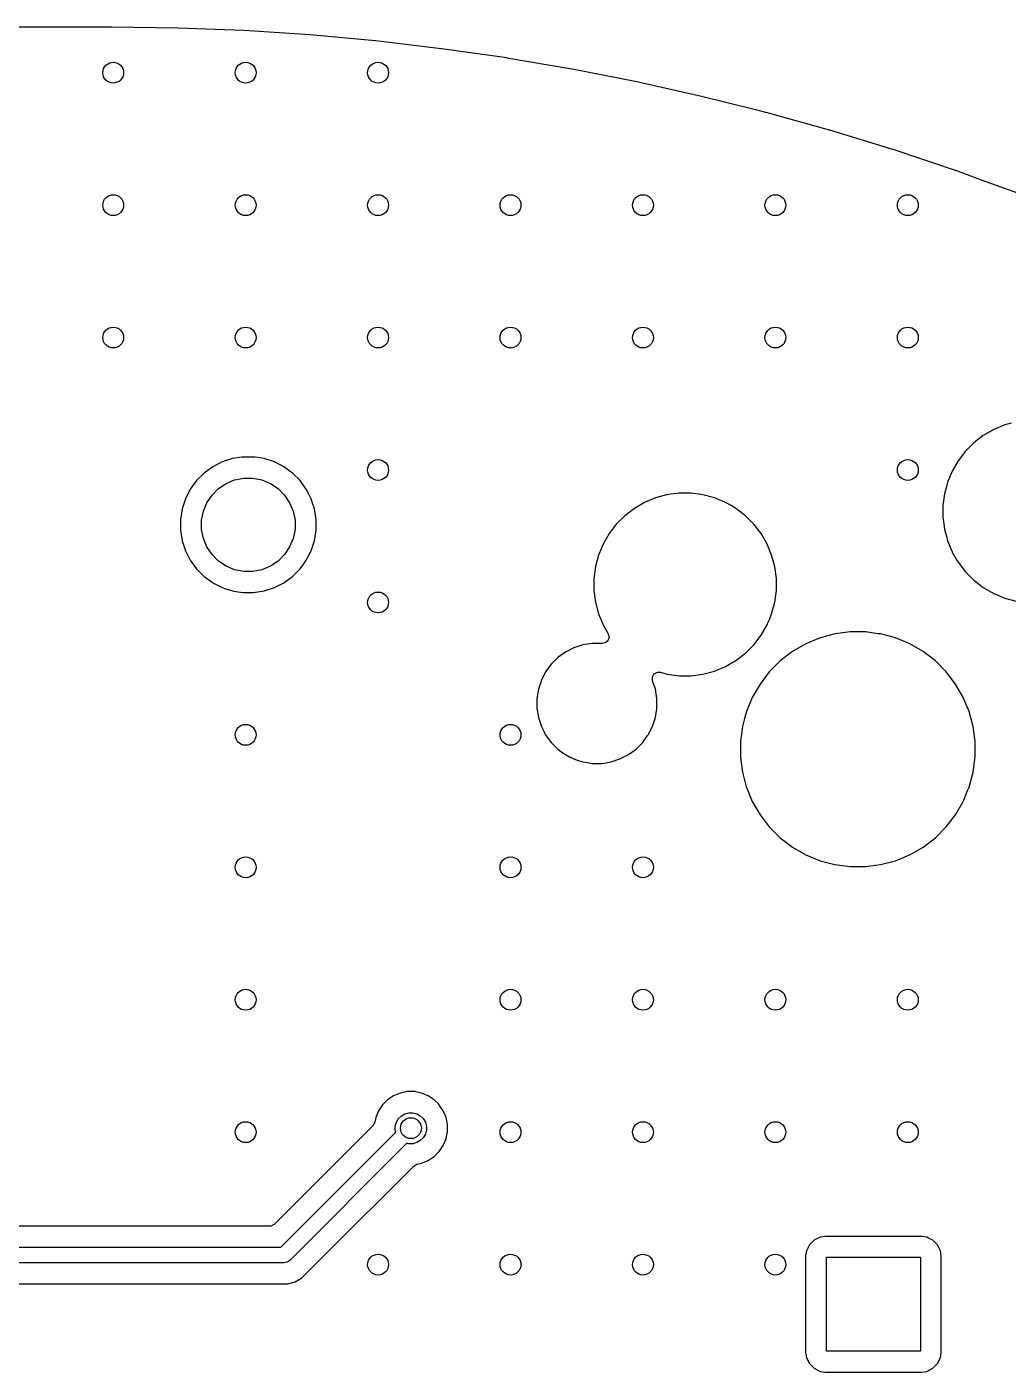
# Model space of a CAD drawing. Extents: x 2.6 to 14.2, y -9.4 to -3.8.
# Drawn here: x 5.118 to 5.859, y -4.812 to -3.796 of the extents above; entities that cross this region are included whole.
import ezdxf

# ---------------------------------------------------------------- set-up
doc = ezdxf.new("R2010")
doc.units = 0
doc.header["$MEASUREMENT"] = 0
doc.layers.add('BLACK', color=7, linetype='CONTINUOUS')

msp = doc.modelspace()

# ---------------------------------------------------------------- linework, layer by layer
at = {"layer": 'BLACK', "linetype": 'CONTINUOUS'}
for p, q in [((2.7192, -3.7959), (5.1783, -3.7959)), ((5.1783, -3.7959), (5.1819, -3.7959)), ((5.1819, -3.7959), (5.2318, -3.7966)), ((5.1819, -3.7959), (5.1819, -3.7959)), ((5.2318, -3.7966), (5.2319, -3.7966)), ((5.2319, -3.7966), (5.2817, -3.7985)), ((5.2817, -3.7985), (5.2818, -3.7985)), ((5.2818, -3.7985), (5.3316, -3.8017)), ((5.3316, -3.8017), (5.3317, -3.8017)), ((5.3317, -3.8017), (5.3813, -3.8062)), ((5.3813, -3.8062), (5.3814, -3.8063)), ((5.3814, -3.8063), (5.4309, -3.8121)), ((5.4309, -3.8121), (5.431, -3.8121)), ((5.431, -3.8121), (5.4804, -3.8191)), ((5.4804, -3.8191), (5.4805, -3.8192)), ((5.4805, -3.8192), (5.5296, -3.8275)), ((5.5296, -3.8275), (5.5297, -3.8275)), ((5.5297, -3.8275), (5.5786, -3.8371)), ((5.5786, -3.8371), (5.5787, -3.8372)), ((5.5787, -3.8372), (5.6274, -3.8481)), ((5.6274, -3.8481), (5.6275, -3.8481)), ((5.6275, -3.8481), (5.6682, -3.8583)), ((5.6682, -3.8583), (5.6758, -3.8602)), ((5.6758, -3.8602), (5.6759, -3.8602)), ((5.6759, -3.8602), (5.7239, -3.8736)), ((5.7239, -3.8736), (5.7241, -3.8737)), ((5.7241, -3.8737), (5.7717, -3.8883)), ((5.7717, -3.8883), (5.7718, -3.8883)), ((5.7718, -3.8883), (5.819, -3.9042)), ((5.819, -3.9042), (5.8192, -3.9042)), ((5.8192, -3.9042), (5.8385, -3.9113)), ((5.8385, -3.9113), (5.866, -3.9213)), ((5.8481, -4.0999), (5.8402, -4.1044)), ((5.8564, -4.0964), (5.8481, -4.0999)), ((5.8481, -4.0999), (5.8481, -4.0999)), ((5.8615, -4.0951), (5.8564, -4.0964)), ((5.8331, -4.1099), (5.8267, -4.1163)), ((5.8402, -4.1044), (5.8331, -4.1099)), ((5.2732, -4.1219), (5.2655, -4.1244)), ((5.2802, -4.1208), (5.2732, -4.1219)), ((5.2812, -4.1207), (5.2802, -4.1208)), ((5.2892, -4.1207), (5.2812, -4.1207)), ((5.2903, -4.1209), (5.2892, -4.1207)), ((5.2972, -4.1219), (5.2903, -4.1209)), ((5.3049, -4.1244), (5.2972, -4.1219)), ((5.8212, -4.1235), (5.8167, -4.1313)), ((5.8267, -4.1163), (5.8212, -4.1235)), ((5.2518, -4.1328), (5.2461, -4.1385)), ((5.2584, -4.1281), (5.2518, -4.1328)), ((5.2655, -4.1244), (5.2584, -4.1281)), ((5.3098, -4.1269), (5.3049, -4.1244)), ((5.312, -4.1281), (5.3098, -4.1269)), ((5.3186, -4.1328), (5.312, -4.1281)), ((5.312, -4.1281), (5.312, -4.1281)), ((5.312, -4.1281), (5.312, -4.1281)), ((5.3243, -4.1385), (5.3186, -4.1328)), ((5.8167, -4.1313), (5.8132, -4.1396)), ((5.8167, -4.1313), (5.8167, -4.1313)), ((5.2461, -4.1385), (5.2414, -4.145)), ((5.2627, -4.1445), (5.2685, -4.1406)), ((5.2685, -4.1406), (5.2749, -4.138)), ((5.2749, -4.138), (5.2817, -4.1366)), ((5.2817, -4.1366), (5.2887, -4.1366)), ((5.2887, -4.1366), (5.2955, -4.138)), ((5.2955, -4.138), (5.3019, -4.1406)), ((5.3019, -4.1406), (5.3077, -4.1445)), ((5.3287, -4.1446), (5.3243, -4.1385)), ((5.8132, -4.1398), (5.8118, -4.145)), ((5.8132, -4.1396), (5.8132, -4.1398)), ((5.2378, -4.1522), (5.2353, -4.1599)), ((5.2414, -4.145), (5.2378, -4.1522)), ((5.254, -4.1552), (5.2578, -4.1494)), ((5.2578, -4.1494), (5.2627, -4.1445)), ((5.3077, -4.1445), (5.3126, -4.1494)), ((5.3126, -4.1494), (5.3164, -4.1552)), ((5.329, -4.145), (5.3287, -4.1446)), ((5.3311, -4.1492), (5.329, -4.145)), ((5.3327, -4.1522), (5.3311, -4.1492)), ((5.334, -4.1563), (5.3327, -4.1522)), ((5.3327, -4.1522), (5.3327, -4.1522)), ((5.3327, -4.1522), (5.3327, -4.1522)), ((5.5928, -4.1515), (5.5845, -4.155)), ((5.6011, -4.1493), (5.5928, -4.1515)), ((5.6016, -4.1492), (5.6011, -4.1493)), ((5.602, -4.1491), (5.6016, -4.1492)), ((5.6105, -4.148), (5.602, -4.1491)), ((5.6196, -4.148), (5.6105, -4.148)), ((5.6105, -4.148), (5.6105, -4.148)), ((5.627, -4.149), (5.6196, -4.148)), ((5.6196, -4.148), (5.6196, -4.148)), ((5.6285, -4.1492), (5.627, -4.149)), ((5.6372, -4.1515), (5.6285, -4.1492)), ((5.6456, -4.155), (5.6372, -4.1515)), ((5.6372, -4.1515), (5.6372, -4.1515)), ((5.8109, -4.1484), (5.8097, -4.1573)), ((5.8118, -4.145), (5.8109, -4.1484)), ((5.8109, -4.1484), (5.8109, -4.1484)), ((5.2353, -4.1599), (5.234, -4.1679)), ((5.2499, -4.1684), (5.2513, -4.1616)), ((5.2513, -4.1616), (5.254, -4.1552)), ((5.3164, -4.1552), (5.3191, -4.1616)), ((5.3191, -4.1616), (5.3205, -4.1684)), ((5.3351, -4.1599), (5.334, -4.1563)), ((5.3362, -4.1664), (5.3351, -4.1599)), ((5.5767, -4.1595), (5.5695, -4.165)), ((5.5845, -4.155), (5.5767, -4.1595)), ((5.5845, -4.155), (5.5845, -4.155)), ((5.6497, -4.1573), (5.6456, -4.155)), ((5.6456, -4.155), (5.6456, -4.155)), ((5.6534, -4.1595), (5.6497, -4.1573)), ((5.6554, -4.161), (5.6534, -4.1595)), ((5.6606, -4.165), (5.6554, -4.161)), ((5.8097, -4.1573), (5.8097, -4.1663)), ((5.234, -4.1679), (5.234, -4.1759)), ((5.2499, -4.1754), (5.2499, -4.1684)), ((5.3205, -4.1684), (5.3205, -4.1754)), ((5.3364, -4.1679), (5.3362, -4.1664)), ((5.3364, -4.1759), (5.3364, -4.1679)), ((5.5631, -4.1714), (5.5576, -4.1785)), ((5.5695, -4.165), (5.5631, -4.1714)), ((5.667, -4.1714), (5.6606, -4.165)), ((5.6606, -4.165), (5.6606, -4.165)), ((5.6606, -4.165), (5.6606, -4.165)), ((5.668, -4.1726), (5.667, -4.1714)), ((5.667, -4.1714), (5.667, -4.1714)), ((5.667, -4.1714), (5.667, -4.1714)), ((5.6725, -4.1785), (5.668, -4.1726)), ((5.8097, -4.1663), (5.8103, -4.1709)), ((5.8103, -4.1709), (5.8109, -4.1753)), ((5.234, -4.1759), (5.2353, -4.1839)), ((5.2353, -4.1839), (5.2378, -4.1915)), ((5.2513, -4.1822), (5.2499, -4.1754)), ((5.254, -4.1886), (5.2513, -4.1822)), ((5.3191, -4.1822), (5.3164, -4.1886)), ((5.3205, -4.1754), (5.3191, -4.1822)), ((5.3327, -4.1915), (5.3351, -4.1839)), ((5.3351, -4.1839), (5.3364, -4.1759)), ((5.5576, -4.1785), (5.5531, -4.1864)), ((5.677, -4.1864), (5.6725, -4.1785)), ((5.6725, -4.1785), (5.6725, -4.1785)), ((5.6725, -4.1785), (5.6725, -4.1785)), ((5.8109, -4.1753), (5.8123, -4.1805)), ((5.8123, -4.1805), (5.8132, -4.184)), ((5.8132, -4.184), (5.8167, -4.1924)), ((5.2378, -4.1915), (5.2414, -4.1987)), ((5.2578, -4.1944), (5.254, -4.1886)), ((5.2627, -4.1993), (5.2578, -4.1944)), ((5.3126, -4.1944), (5.3077, -4.1993)), ((5.3164, -4.1886), (5.3126, -4.1944)), ((5.329, -4.1987), (5.3327, -4.1915)), ((5.5496, -4.1947), (5.5486, -4.1987)), ((5.5531, -4.1864), (5.5496, -4.1947)), ((5.5531, -4.1864), (5.5531, -4.1864)), ((5.6804, -4.1947), (5.677, -4.1864)), ((5.6828, -4.2034), (5.6804, -4.1947)), ((5.8167, -4.1924), (5.8167, -4.1924)), ((5.8167, -4.1924), (5.8167, -4.1925)), ((5.8167, -4.1925), (5.8205, -4.1991)), ((5.2414, -4.1987), (5.2461, -4.2052)), ((5.2685, -4.2031), (5.2627, -4.1993)), ((5.2749, -4.2058), (5.2685, -4.2031)), ((5.3019, -4.2031), (5.2955, -4.2058)), ((5.3077, -4.1993), (5.3019, -4.2031)), ((5.3243, -4.2052), (5.3271, -4.2013)), ((5.3271, -4.2013), (5.329, -4.1987)), ((5.5473, -4.2034), (5.5461, -4.2124)), ((5.5477, -4.2021), (5.5473, -4.2034)), ((5.5473, -4.2034), (5.5473, -4.2034)), ((5.5486, -4.1987), (5.5477, -4.2021)), ((5.684, -4.2124), (5.6828, -4.2034)), ((5.8205, -4.1991), (5.8212, -4.2002)), ((5.8212, -4.2002), (5.8267, -4.2074)), ((5.2461, -4.2052), (5.2518, -4.2109)), ((5.2518, -4.2109), (5.2579, -4.2153)), ((5.2579, -4.2153), (5.2584, -4.2157)), ((5.2817, -4.2071), (5.2749, -4.2058)), ((5.2887, -4.2071), (5.2817, -4.2071)), ((5.2955, -4.2058), (5.2887, -4.2071)), ((5.312, -4.2157), (5.3157, -4.213)), ((5.3157, -4.213), (5.3186, -4.2109)), ((5.3186, -4.2109), (5.3243, -4.2052)), ((5.3186, -4.2109), (5.3186, -4.2109)), ((5.3186, -4.2109), (5.3186, -4.2109)), ((5.3243, -4.2052), (5.3243, -4.2052)), ((5.3243, -4.2052), (5.3243, -4.2052)), ((5.5461, -4.2124), (5.5461, -4.2214)), ((5.684, -4.2214), (5.684, -4.2124)), ((5.8267, -4.2074), (5.8267, -4.2074)), ((5.8267, -4.2074), (5.8331, -4.2138)), ((5.8331, -4.2138), (5.8331, -4.2138)), ((5.8331, -4.2138), (5.8331, -4.2138)), ((5.8331, -4.2138), (5.8351, -4.2153)), ((5.8351, -4.2153), (5.8402, -4.2193)), ((5.2584, -4.2157), (5.2629, -4.218)), ((5.2629, -4.218), (5.2655, -4.2193)), ((5.2655, -4.2193), (5.2655, -4.2193)), ((5.2655, -4.2193), (5.2655, -4.2193)), ((5.2655, -4.2193), (5.2683, -4.2202)), ((5.2683, -4.2202), (5.2732, -4.2218)), ((5.2732, -4.2218), (5.2772, -4.2225)), ((5.2772, -4.2225), (5.2812, -4.2231)), ((5.2812, -4.2231), (5.2812, -4.2231)), ((5.2812, -4.2231), (5.2892, -4.2231)), ((5.2892, -4.2231), (5.2972, -4.2218)), ((5.2892, -4.2231), (5.2892, -4.2231)), ((5.2972, -4.2218), (5.3049, -4.2193)), ((5.3049, -4.2193), (5.312, -4.2157)), ((5.5461, -4.2214), (5.5471, -4.2289)), ((5.6828, -4.2304), (5.684, -4.2214)), ((5.8402, -4.2193), (5.8402, -4.2193)), ((5.8402, -4.2193), (5.8402, -4.2193)), ((5.8402, -4.2193), (5.8481, -4.2238)), ((5.8481, -4.2238), (5.8481, -4.2238)), ((5.8481, -4.2238), (5.8481, -4.2238)), ((5.8481, -4.2238), (5.8512, -4.2251)), ((5.8512, -4.2251), (5.8564, -4.2272)), ((5.5471, -4.2289), (5.5473, -4.2304)), ((5.5473, -4.2304), (5.5496, -4.2391)), ((5.6804, -4.2391), (5.6828, -4.2304)), ((5.8564, -4.2272), (5.8651, -4.2296)), ((5.5496, -4.2391), (5.5531, -4.2474)), ((5.6776, -4.246), (5.6783, -4.2444)), ((5.6783, -4.2444), (5.6787, -4.2433)), ((5.6787, -4.2433), (5.6804, -4.2391)), ((5.5531, -4.2474), (5.5531, -4.2474)), ((5.5531, -4.2474), (5.557, -4.2541)), ((5.557, -4.2541), (5.5576, -4.2568)), ((5.667, -4.2624), (5.6725, -4.2553)), ((5.6725, -4.2553), (5.677, -4.2474)), ((5.677, -4.2474), (5.6773, -4.2468)), ((5.6773, -4.2468), (5.6776, -4.246)), ((5.7237, -4.2555), (5.7169, -4.2573)), ((5.7281, -4.2543), (5.7237, -4.2555)), ((5.7286, -4.2543), (5.7281, -4.2543)), ((5.7396, -4.2528), (5.7286, -4.2543)), ((5.7512, -4.2528), (5.7396, -4.2528)), ((5.7396, -4.2528), (5.7396, -4.2528)), ((5.7608, -4.2541), (5.7512, -4.2528)), ((5.7512, -4.2528), (5.7512, -4.2528)), ((5.7627, -4.2543), (5.7608, -4.2541)), ((5.7739, -4.2573), (5.7627, -4.2543)), ((5.5311, -4.2647), (5.5247, -4.268)), ((5.5378, -4.2625), (5.5311, -4.2647)), ((5.5311, -4.2647), (5.5311, -4.2647)), ((5.5449, -4.2614), (5.5378, -4.2625)), ((5.552, -4.2614), (5.5449, -4.2614)), ((5.5449, -4.2614), (5.5449, -4.2614)), ((5.5522, -4.2614), (5.552, -4.2614)), ((5.552, -4.2614), (5.552, -4.2614)), ((5.5546, -4.2611), (5.5522, -4.2614)), ((5.5522, -4.2614), (5.5522, -4.2614)), ((5.5567, -4.2594), (5.5546, -4.2611)), ((5.5576, -4.2568), (5.5567, -4.2594)), ((5.6606, -4.2688), (5.667, -4.2624)), ((5.667, -4.2624), (5.667, -4.2624)), ((5.667, -4.2624), (5.667, -4.2624)), ((5.7061, -4.2618), (5.6961, -4.2676)), ((5.7169, -4.2573), (5.7061, -4.2618)), ((5.7061, -4.2618), (5.7061, -4.2618)), ((5.7169, -4.2573), (5.7169, -4.2573)), ((5.7847, -4.2618), (5.7739, -4.2573)), ((5.7739, -4.2573), (5.7739, -4.2573)), ((5.7739, -4.2573), (5.7739, -4.2573)), ((5.7947, -4.2676), (5.7847, -4.2618)), ((5.7847, -4.2618), (5.7847, -4.2618)), ((5.5189, -4.2721), (5.5139, -4.2772)), ((5.5247, -4.268), (5.5189, -4.2721)), ((5.5189, -4.2721), (5.5189, -4.2721)), ((5.6456, -4.2788), (5.6534, -4.2743)), ((5.6534, -4.2743), (5.6606, -4.2688)), ((5.6606, -4.2688), (5.6606, -4.2688)), ((5.6606, -4.2688), (5.6606, -4.2688)), ((5.6869, -4.2747), (5.6786, -4.2829)), ((5.6961, -4.2676), (5.6869, -4.2747)), ((5.6869, -4.2747), (5.6869, -4.2747)), ((5.804, -4.2747), (5.7947, -4.2676)), ((5.8122, -4.2829), (5.804, -4.2747)), ((5.804, -4.2747), (5.804, -4.2747)), ((5.5097, -4.283), (5.5065, -4.2893)), ((5.5139, -4.2772), (5.5097, -4.283)), ((5.5139, -4.2772), (5.5139, -4.2772)), ((5.5904, -4.2867), (5.5918, -4.2844)), ((5.5918, -4.2844), (5.5943, -4.2831)), ((5.5943, -4.2831), (5.5964, -4.2832)), ((5.5964, -4.2832), (5.6016, -4.2846)), ((5.6016, -4.2846), (5.6105, -4.2858)), ((5.6105, -4.2858), (5.6105, -4.2858)), ((5.6105, -4.2858), (5.6196, -4.2858)), ((5.6196, -4.2858), (5.6285, -4.2846)), ((5.6196, -4.2858), (5.6196, -4.2858)), ((5.6285, -4.2846), (5.6372, -4.2823)), ((5.6372, -4.2823), (5.6456, -4.2788)), ((5.6786, -4.2829), (5.6716, -4.2921)), ((5.6786, -4.2829), (5.6786, -4.2829)), ((5.8192, -4.2921), (5.8122, -4.2829)), ((5.8122, -4.2829), (5.8122, -4.2829)), ((5.5043, -4.2961), (5.5031, -4.3031)), ((5.5065, -4.2893), (5.5043, -4.2961)), ((5.5065, -4.2893), (5.5065, -4.2893)), ((5.5905, -4.2895), (5.5904, -4.2867)), ((5.591, -4.2912), (5.5905, -4.2895)), ((5.5926, -4.2961), (5.591, -4.2912)), ((5.5937, -4.3031), (5.5926, -4.2961)), ((5.6716, -4.2921), (5.6658, -4.3022)), ((5.8248, -4.3018), (5.8192, -4.2921)), ((5.5031, -4.3031), (5.5031, -4.3103)), ((5.5937, -4.3103), (5.5937, -4.3031)), ((5.6658, -4.3022), (5.6613, -4.3129)), ((5.6658, -4.3022), (5.6658, -4.3022)), ((5.825, -4.3022), (5.8248, -4.3018)), ((5.8295, -4.3129), (5.825, -4.3022)), ((5.5031, -4.3103), (5.5043, -4.3173)), ((5.5926, -4.3173), (5.5936, -4.3109)), ((5.5936, -4.3109), (5.5937, -4.3103)), ((5.6613, -4.3129), (5.6599, -4.3182)), ((5.6613, -4.3129), (5.6613, -4.3129)), ((5.8325, -4.3241), (5.8295, -4.3129)), ((5.5043, -4.3173), (5.5065, -4.3241)), ((5.5065, -4.3241), (5.5065, -4.3241)), ((5.5065, -4.3241), (5.5078, -4.3268)), ((5.5078, -4.3268), (5.5092, -4.3294)), ((5.5872, -4.3304), (5.5904, -4.3241)), ((5.5904, -4.3241), (5.5926, -4.3173)), ((5.6583, -4.3241), (5.6568, -4.3356)), ((5.6599, -4.3182), (5.6583, -4.3241)), ((5.6583, -4.3241), (5.6583, -4.3241)), ((5.834, -4.3356), (5.8325, -4.3241)), ((5.5092, -4.3294), (5.5097, -4.3304)), ((5.5097, -4.3304), (5.5139, -4.3362)), ((5.5139, -4.3362), (5.5139, -4.3362)), ((5.5139, -4.3362), (5.5189, -4.3412)), ((5.578, -4.3412), (5.583, -4.3362)), ((5.583, -4.3362), (5.5834, -4.3356)), ((5.583, -4.3362), (5.583, -4.3362)), ((5.583, -4.3362), (5.583, -4.3362)), ((5.5834, -4.3356), (5.5856, -4.3326)), ((5.5856, -4.3326), (5.5867, -4.3311)), ((5.5867, -4.3311), (5.5872, -4.3304)), ((5.6568, -4.3356), (5.6568, -4.3472)), ((5.834, -4.3472), (5.834, -4.3356)), ((5.5189, -4.3412), (5.5189, -4.3412)), ((5.5189, -4.3412), (5.5238, -4.3448)), ((5.5238, -4.3448), (5.5247, -4.3454)), ((5.5247, -4.3454), (5.5277, -4.347)), ((5.5277, -4.347), (5.5311, -4.3487)), ((5.5658, -4.3487), (5.5722, -4.3454)), ((5.5722, -4.3454), (5.578, -4.3412)), ((5.6568, -4.3472), (5.6576, -4.3533)), ((5.8325, -4.3587), (5.834, -4.3472)), ((5.5311, -4.3487), (5.5311, -4.3487)), ((5.5311, -4.3487), (5.5344, -4.3498)), ((5.5344, -4.3498), (5.5378, -4.3509)), ((5.5378, -4.3509), (5.5411, -4.3514)), ((5.5411, -4.3514), (5.5449, -4.352)), ((5.5449, -4.352), (5.5449, -4.352)), ((5.5449, -4.352), (5.552, -4.352)), ((5.552, -4.352), (5.5554, -4.3515)), ((5.5554, -4.3515), (5.5591, -4.3509)), ((5.5591, -4.3509), (5.5658, -4.3487)), ((5.6576, -4.3533), (5.6583, -4.3587)), ((5.6583, -4.3587), (5.6612, -4.3697)), ((5.8295, -4.37), (5.8325, -4.3587)), ((5.6612, -4.3697), (5.6613, -4.37)), ((5.6613, -4.37), (5.6613, -4.37)), ((5.6613, -4.37), (5.6658, -4.3807)), ((5.8254, -4.3797), (5.8284, -4.3726)), ((5.8284, -4.3726), (5.8293, -4.3705)), ((5.8293, -4.3705), (5.8295, -4.37)), ((5.8293, -4.3705), (5.8293, -4.3705)), ((5.8295, -4.37), (5.8295, -4.37)), ((5.8295, -4.37), (5.8295, -4.37)), ((5.6658, -4.3807), (5.6658, -4.3807)), ((5.6658, -4.3807), (5.6716, -4.3908)), ((5.8192, -4.3908), (5.825, -4.3807)), ((5.825, -4.3807), (5.8254, -4.3797)), ((5.6716, -4.3908), (5.6786, -4.4)), ((5.8122, -4.4), (5.8192, -4.3908)), ((5.6786, -4.4), (5.6786, -4.4)), ((5.6786, -4.4), (5.6869, -4.4082)), ((5.6869, -4.4082), (5.6869, -4.4082)), ((5.6869, -4.4082), (5.6961, -4.4153)), ((5.7947, -4.4153), (5.804, -4.4082)), ((5.804, -4.4082), (5.8122, -4.4)), ((5.6961, -4.4153), (5.7061, -4.4211)), ((5.7847, -4.4211), (5.7947, -4.4153)), ((5.7061, -4.4211), (5.7061, -4.4211)), ((5.7061, -4.4211), (5.7061, -4.4211)), ((5.7061, -4.4211), (5.7169, -4.4255)), ((5.7169, -4.4255), (5.7281, -4.4285)), ((5.7281, -4.4285), (5.7396, -4.43)), ((5.7512, -4.43), (5.7627, -4.4285)), ((5.7627, -4.4285), (5.7739, -4.4255)), ((5.7739, -4.4255), (5.7805, -4.4228)), ((5.7805, -4.4228), (5.782, -4.4222)), ((5.782, -4.4222), (5.7847, -4.4211)), ((5.782, -4.4222), (5.782, -4.4222)), ((5.7396, -4.43), (5.7396, -4.43)), ((5.7396, -4.43), (5.7512, -4.43)), ((5.7512, -4.43), (5.7512, -4.43)), ((5.3999, -4.601), (5.3949, -4.6031)), ((5.4052, -4.5999), (5.3999, -4.601)), ((5.3999, -4.601), (5.3999, -4.601)), ((5.4107, -4.5999), (5.4052, -4.5999)), ((5.4052, -4.5999), (5.4052, -4.5999)), ((5.416, -4.601), (5.4107, -4.5999)), ((5.4107, -4.5999), (5.4107, -4.5999)), ((5.421, -4.6031), (5.416, -4.601)), ((5.416, -4.601), (5.416, -4.601)), ((5.3865, -4.6099), (5.3835, -4.6145)), ((5.3904, -4.6061), (5.3865, -4.6099)), ((5.3865, -4.6099), (5.3865, -4.6099)), ((5.3949, -4.6031), (5.3904, -4.6061)), ((5.3904, -4.6061), (5.3904, -4.6061)), ((5.3949, -4.6031), (5.3949, -4.6031)), ((5.4255, -4.6061), (5.421, -4.6031)), ((5.421, -4.6031), (5.421, -4.6031)), ((5.4287, -4.6092), (5.4255, -4.6061)), ((5.4255, -4.6061), (5.4255, -4.6061)), ((5.4294, -4.6099), (5.4287, -4.6092)), ((5.4296, -4.6103), (5.4294, -4.6099)), ((5.4294, -4.6099), (5.4294, -4.6099)), ((5.4294, -4.6099), (5.4294, -4.6099)), ((5.4306, -4.6118), (5.4296, -4.6103)), ((5.3814, -4.6195), (5.3808, -4.6229)), ((5.3835, -4.6145), (5.3814, -4.6195)), ((5.3814, -4.6195), (5.3814, -4.6195)), ((5.3835, -4.6145), (5.3835, -4.6145)), ((5.397, -4.623), (5.3986, -4.6203)), ((5.3986, -4.6203), (5.4008, -4.6181)), ((5.4008, -4.6181), (5.4034, -4.6166)), ((5.4034, -4.6166), (5.4064, -4.6158)), ((5.4064, -4.6158), (5.4095, -4.6158)), ((5.4095, -4.6158), (5.4125, -4.6166)), ((5.4125, -4.6166), (5.4151, -4.6181)), ((5.4151, -4.6181), (5.4173, -4.6203)), ((5.4173, -4.6203), (5.4189, -4.623)), ((5.4324, -4.6145), (5.4306, -4.6118)), ((5.4306, -4.6118), (5.4306, -4.6118)), ((5.433, -4.6159), (5.4324, -4.6145)), ((5.4324, -4.6145), (5.4324, -4.6145)), ((5.4345, -4.6195), (5.433, -4.6159)), ((5.4355, -4.6248), (5.4345, -4.6195)), ((5.4345, -4.6195), (5.4345, -4.6195)), ((5.4345, -4.6195), (5.4345, -4.6195)), ((5.3794, -4.6254), (5.3047, -4.7001)), ((5.3098, -4.7173), (5.3966, -4.6305)), ((5.3795, -4.6253), (5.3794, -4.6254)), ((5.3808, -4.6229), (5.3795, -4.6253)), ((5.3962, -4.626), (5.397, -4.623)), ((5.3962, -4.6291), (5.3962, -4.626)), ((5.3966, -4.6305), (5.3962, -4.6291)), ((5.4189, -4.623), (5.4197, -4.626)), ((5.4197, -4.6291), (5.4189, -4.632)), ((5.4197, -4.626), (5.4197, -4.6291)), ((5.4351, -4.6324), (5.4355, -4.6302)), ((5.4355, -4.6302), (5.4355, -4.6248)), ((5.405, -4.6388), (5.3165, -4.7274)), ((5.4064, -4.6392), (5.405, -4.6388)), ((5.4095, -4.6392), (5.4064, -4.6392)), ((5.4125, -4.6384), (5.4095, -4.6392)), ((5.4151, -4.6369), (5.4125, -4.6384)), ((5.4173, -4.6347), (5.4151, -4.6369)), ((5.4189, -4.632), (5.4173, -4.6347)), ((5.4294, -4.6451), (5.4324, -4.6406)), ((5.4324, -4.6406), (5.4345, -4.6356)), ((5.4345, -4.6356), (5.4351, -4.6324)), ((5.4204, -4.6522), (5.421, -4.652)), ((5.421, -4.652), (5.4255, -4.6489)), ((5.421, -4.652), (5.421, -4.652)), ((5.421, -4.652), (5.421, -4.652)), ((5.4255, -4.6489), (5.4294, -4.6451)), ((5.3423, -4.7238), (5.4101, -4.6561)), ((5.4101, -4.6561), (5.4125, -4.6547)), ((5.4125, -4.6547), (5.4126, -4.6547)), ((5.4126, -4.6547), (5.416, -4.654)), ((5.416, -4.654), (5.4204, -4.6522)), ((5.3013, -4.7015), (4.4742, -4.7015)), ((5.3023, -4.7014), (5.3013, -4.7015)), ((5.3047, -4.7001), (5.3023, -4.7014)), ((5.7124, -4.7121), (5.7089, -4.7156)), ((5.7169, -4.7098), (5.7124, -4.7121)), ((5.7124, -4.7121), (5.7124, -4.7121)), ((5.7124, -4.7121), (5.7124, -4.7121)), ((5.7174, -4.7098), (5.7169, -4.7098)), ((5.7206, -4.7093), (5.7174, -4.7098)), ((5.7939, -4.7093), (5.7206, -4.7093)), ((5.7976, -4.7098), (5.7939, -4.7093)), ((5.7989, -4.7105), (5.7976, -4.7098)), ((5.8021, -4.7121), (5.7989, -4.7105)), ((5.8056, -4.7156), (5.8021, -4.7121)), ((5.8021, -4.7121), (5.8021, -4.7121)), ((5.8021, -4.7121), (5.8021, -4.7121)), ((4.4657, -4.7173), (5.3098, -4.7173)), ((5.7066, -4.7201), (5.706, -4.7238)), ((5.7084, -4.7166), (5.7066, -4.7201)), ((5.7089, -4.7156), (5.7084, -4.7166)), ((5.7089, -4.7156), (5.7089, -4.7156)), ((5.7089, -4.7156), (5.7089, -4.7156)), ((5.8079, -4.7201), (5.8056, -4.7156)), ((5.8056, -4.7156), (5.8056, -4.7156)), ((5.8056, -4.7156), (5.8056, -4.7156)), ((5.8084, -4.7238), (5.8079, -4.7201)), ((5.3123, -4.7291), (4.4691, -4.7291)), ((5.3134, -4.729), (5.3123, -4.7291)), ((5.3143, -4.7286), (5.3134, -4.729)), ((5.3156, -4.7281), (5.3143, -4.7286)), ((5.3165, -4.7274), (5.3156, -4.7281)), ((5.3256, -4.7405), (5.3423, -4.7238)), ((5.706, -4.7238), (5.706, -4.7971)), ((5.7218, -4.7959), (5.7218, -4.725)), ((5.7218, -4.725), (5.7927, -4.725)), ((5.7927, -4.725), (5.7927, -4.7959)), ((5.8084, -4.7564), (5.8084, -4.7238)), ((5.3151, -4.7449), (5.3207, -4.7434)), ((5.3207, -4.7434), (5.3256, -4.7405)), ((4.4952, -4.7449), (5.3151, -4.7449)), ((5.3151, -4.7449), (5.3151, -4.7449)), ((5.3151, -4.7449), (5.3151, -4.7449)), ((5.8084, -4.7971), (5.8084, -4.7564)), ((5.706, -4.7971), (5.7062, -4.798)), ((5.7062, -4.798), (5.7066, -4.8008)), ((5.7066, -4.8008), (5.7089, -4.8053)), ((5.7927, -4.7959), (5.7218, -4.7959)), ((5.8056, -4.8053), (5.8079, -4.8008)), ((5.8079, -4.8008), (5.8084, -4.7971)), ((5.8079, -4.8008), (5.8079, -4.8008)), ((5.8079, -4.8008), (5.8079, -4.8008)), ((5.8084, -4.7971), (5.8084, -4.7971)), ((5.7089, -4.8053), (5.7089, -4.8053)), ((5.7089, -4.8053), (5.7089, -4.8053)), ((5.7089, -4.8053), (5.7124, -4.8088)), ((5.7124, -4.8088), (5.7124, -4.8088)), ((5.7124, -4.8088), (5.7124, -4.8088)), ((5.7124, -4.8088), (5.7169, -4.8111)), ((5.7169, -4.8111), (5.7169, -4.8111)), ((5.7169, -4.8111), (5.7206, -4.8117)), ((5.7206, -4.8117), (5.7206, -4.8117)), ((5.7206, -4.8117), (5.7939, -4.8117)), ((5.7939, -4.8117), (5.7976, -4.8111)), ((5.7976, -4.8111), (5.8021, -4.8088)), ((5.8021, -4.8088), (5.8056, -4.8053))]:
    msp.add_line(p, q, dxfattribs=at)
at = {"layer": 'BLACK'}
for centre in [(5.1832, -3.8305), (5.2832, -3.8305), (5.3832, -3.8305), (5.1832, -3.9305), (5.2832, -3.9305), (5.3832, -3.9305), (5.4832, -3.9305), (5.5832, -3.9305), (5.6832, -3.9305), (5.7832, -3.9305), (5.1832, -4.0305), (5.2832, -4.0305), (5.3832, -4.0305), (5.4832, -4.0305), (5.5832, -4.0305), (5.6832, -4.0305), (5.7832, -4.0305), (5.3832, -4.1305), (5.7832, -4.1305), (5.3832, -4.2305), (5.2832, -4.3305), (5.4832, -4.3305), (5.2832, -4.4305), (5.4832, -4.4305), (5.5832, -4.4305), (5.2832, -4.5305), (5.4832, -4.5305), (5.5832, -4.5305), (5.6832, -4.5305), (5.7832, -4.5305), (5.408, -4.6275), (5.2832, -4.6305), (5.4832, -4.6305), (5.5832, -4.6305), (5.6832, -4.6305), (5.7832, -4.6305), (5.3832, -4.7305), (5.4832, -4.7305), (5.5832, -4.7305), (5.6832, -4.7305)]:
    msp.add_circle(centre, 0.00787, dxfattribs=at)

doc.saveas('drawing.dxf')
